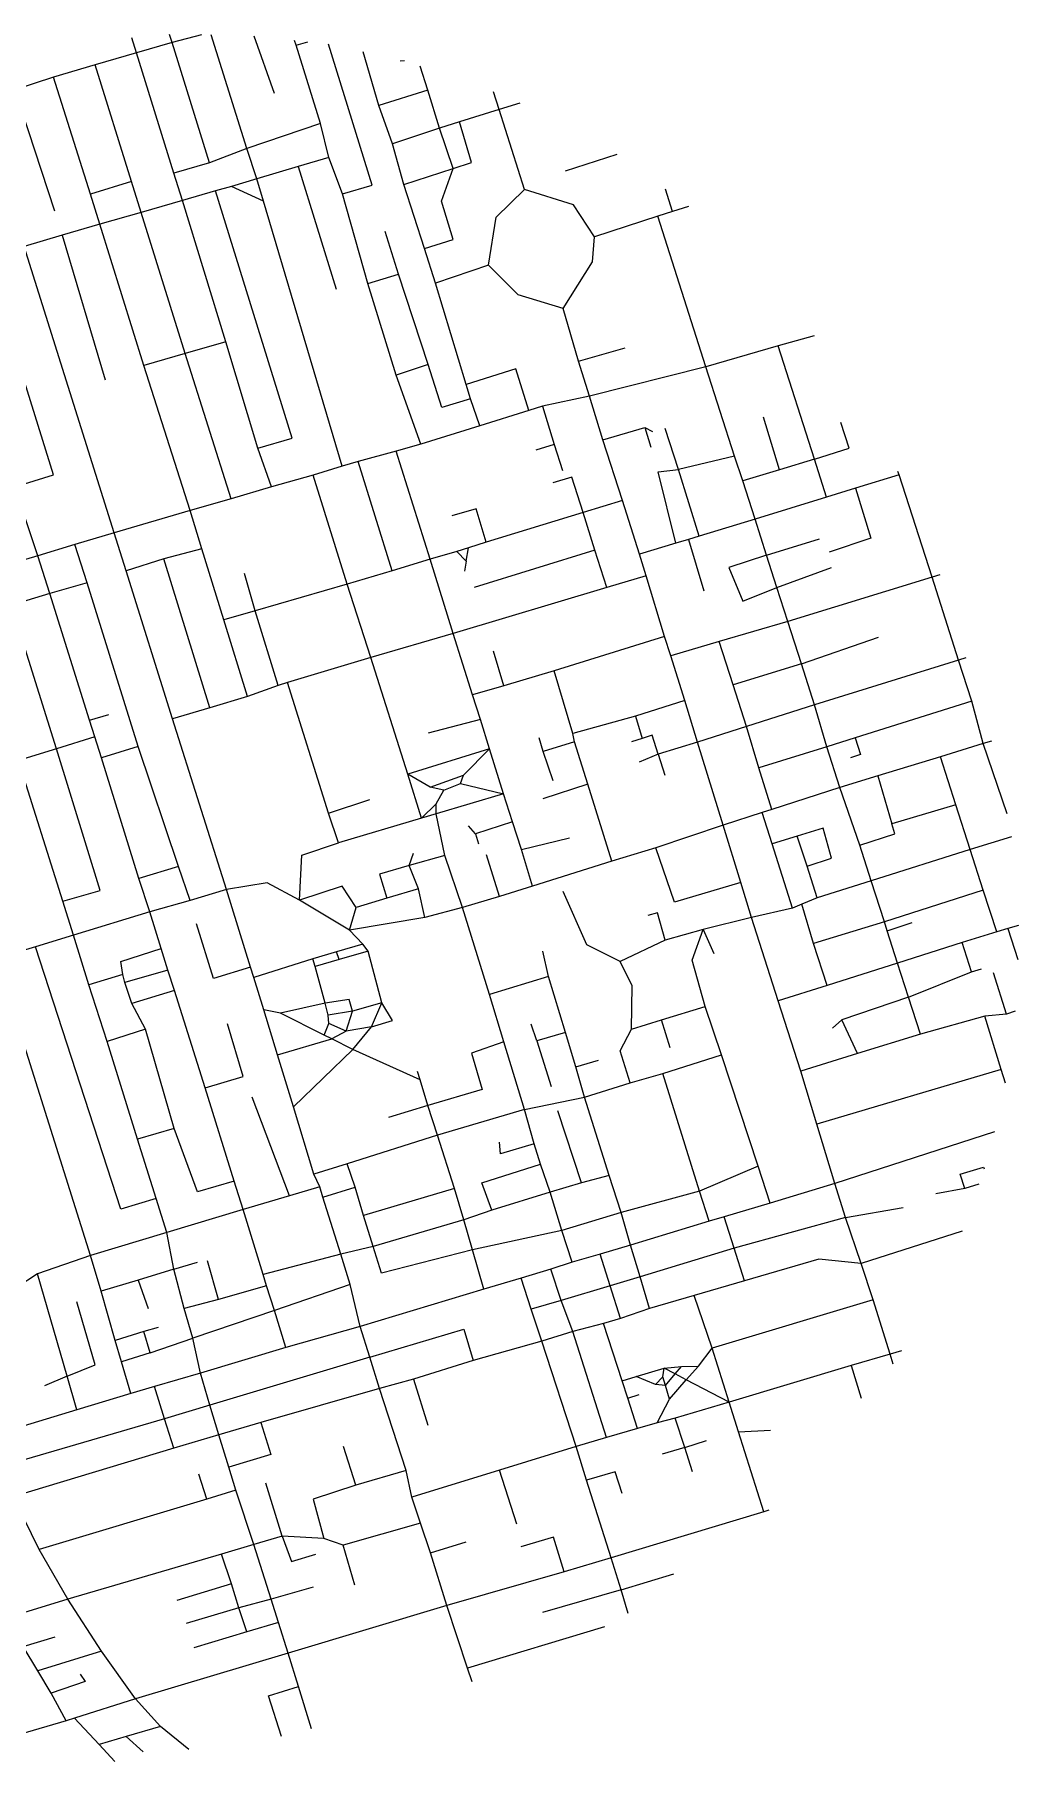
# Model space of a CAD drawing. Header units: metres. Extents: x 626887 to 629564, y 4833260 to 4835594.
# Drawn here: x 628293 to 629564, y 4833364 to 4835594 of the extents above; entities that cross this region are included whole.
import ezdxf

# ---------------------------------------------------------------- set-up
doc = ezdxf.new("R2010")
doc.units = ezdxf.units.M

msp = doc.modelspace()

# ---------------------------------------------------------------- linework, layer by layer
at = {"layer": 'ROADS'}
for points in [[(628425.1, 4835570.3), (628419.1, 4835589.5)], [(628470.9, 4835583.5), (628467.6, 4835593.9)], [(628509.1, 4835593.7), (628470.9, 4835583.5)], [(628567.7, 4835446.9), (628521.5, 4835593.5)], [(628576.6, 4835592.3), (628602.8, 4835518.4)], [(628631, 4835580.2), (628629.1, 4835586.4)], [(628631, 4835580.2), (628646.1, 4835584.4)], [(628425.1, 4835570.3), (628371.6, 4835554.8)], [(628470.9, 4835583.5), (628425.1, 4835570.3)], [(628473.4, 4835414.7), (628425.1, 4835570.3)], [(628519.5, 4835428.2), (628470.9, 4835583.5)], [(628662.5, 4835479.2), (628631, 4835580.2)], [(628690.9, 4835388), (628729.3, 4835399.2), (628672.8, 4835581.3)], [(628738, 4835502.4), (628717.5, 4835571.6)], [(628371.6, 4835554.8), (628318.1, 4835539)], [(628418.6, 4835404.2), (628371.6, 4835554.8)], [(628771, 4835559.8), (628765.6, 4835559.6)], [(628801, 4835521.9), (628791.4, 4835553.2)], [(628318.1, 4835539), (628267.9, 4835522.4)], [(628267.9, 4835522.4), (628319, 4835366.3)], [(628365.7, 4835387.9), (628318.1, 4835539)], [(628801, 4835521.9), (628738, 4835502.4)], [(628816.4, 4835473), (628801, 4835521.9)], [(628893.1, 4835497.1), (628886.1, 4835520.1)], [(628755.4, 4835452.7), (628738, 4835502.4)], [(628893.1, 4835497.1), (628841.9, 4835481)], [(628920, 4835505.1), (628893.1, 4835497.1)], [(628925.9, 4835393.9), (628893.1, 4835497.1)], [(628662.5, 4835479.2), (628567.7, 4835446.9)], [(628673.5, 4835435.3), (628662.5, 4835479.2)], [(628816.4, 4835473), (628755.4, 4835452.7)], [(628841.9, 4835481), (628816.4, 4835473)], [(628833.7, 4835420.8), (628816.4, 4835473)], [(628833.7, 4835420.8), (628857.6, 4835428.6), (628841.9, 4835481)], [(628770.4, 4835400.2), (628755.4, 4835452.7)], [(628519.5, 4835428.2), (628473.4, 4835414.7)], [(628567.7, 4835446.9), (628519.5, 4835428.2)], [(628580.2, 4835407.7), (628567.7, 4835446.9)], [(628673.5, 4835435.3), (628633.7, 4835423.6)], [(628690.9, 4835388), (628673.5, 4835435.3)], [(629045.2, 4835438.8), (628978.3, 4835417.6)], [(628484.6, 4835379.4), (628473.4, 4835414.7)], [(628580.2, 4835407.7), (628547.9, 4835397.8)], [(628633.7, 4835423.6), (628580.2, 4835407.7)], [(628589, 4835378.6), (628580.2, 4835407.7)], [(628633.7, 4835423.6), (628682.8, 4835265.1)], [(628770.4, 4835400.2), (628833.7, 4835420.8)], [(628796.8, 4835317.4), (628834, 4835329.3), (628818.9, 4835378.9), (628833.7, 4835420.8)], [(628418.6, 4835404.2), (628365.7, 4835387.9)], [(628377.6, 4835348.8), (628365.7, 4835387.9)], [(628431.2, 4835363.9), (628418.6, 4835404.2)], [(628527.1, 4835391.9), (628484.6, 4835379.4)], [(628547.9, 4835397.8), (628527.1, 4835391.9)], [(628581.5, 4835059.7), (628625.9, 4835072.8), (628527.1, 4835391.9)], [(628589, 4835378.6), (628547.9, 4835397.8)], [(628723.8, 4835272.4), (628690.9, 4835388)], [(628796.8, 4835317.4), (628770.4, 4835400.2)], [(628879.6, 4835296.2), (628889.5, 4835358.2), (628925.9, 4835393.9)], [(629016.5, 4835332.8), (628989.4, 4835373.9), (628925.9, 4835393.9)], [(629117.2, 4835365.3), (629107.9, 4835394.4)], [(628431.2, 4835363.9), (628377.6, 4835348.8)], [(628484.6, 4835379.4), (628431.2, 4835363.9)], [(628488, 4835182.2), (628431.2, 4835363.9)], [(628540.6, 4835197.1), (628484.6, 4835379.4)], [(628690.7, 4835036.6), (628589, 4835378.6)], [(629117.2, 4835365.3), (629098.3, 4835359.2)], [(629137.7, 4835371.8), (629117.2, 4835365.3)], [(628377.6, 4835348.8), (628328.9, 4835334.7)], [(628434.5, 4835166.3), (628377.6, 4835348.8)], [(628763.2, 4835284.5), (628746.1, 4835339.5)], [(629098.3, 4835359.2), (629016.5, 4835332.8)], [(629159.9, 4835164.8), (629098.3, 4835359.2)], [(628328.9, 4835334.7), (628280, 4835320)], [(628396.2, 4834950.2), (628280, 4835320)], [(628328.9, 4835334.7), (628384.8, 4835148.2)], [(628810.9, 4835273), (628796.8, 4835317.4)], [(628975.8, 4835240.1), (629013.9, 4835300.5), (629016.5, 4835332.8)], [(628267.9, 4835009.9), (628318, 4835025.5), (628230.7, 4835305)], [(628879.6, 4835296.2), (628810.9, 4835273)], [(628975.8, 4835240.1), (628917.8, 4835257.8), (628879.6, 4835296.2)], [(628723.8, 4835272.4), (628763.2, 4835284.5)], [(628760.5, 4835154.1), (628723.8, 4835272.4)], [(628801.5, 4835167.7), (628763.2, 4835284.5)], [(628850.5, 4835141.8), (628810.9, 4835273)], [(628995.6, 4835172.2), (628975.8, 4835240.1)], [(628540.6, 4835197.1), (628488, 4835182.2)], [(628581.5, 4835059.7), (628540.6, 4835197.1)], [(628995.6, 4835172.2), (629056.1, 4835189.1)], [(629253.4, 4835191.7), (629159.9, 4835164.8)], [(629299.8, 4835204.7), (629253.4, 4835191.7)], [(629300.3, 4835045.5), (629253.4, 4835191.7)], [(628488, 4835182.2), (628434.5, 4835166.3)], [(628494.3, 4834979.4), (628434.5, 4835166.3)], [(628547.1, 4834994.5), (628488, 4835182.2)], [(628801.5, 4835167.7), (628760.5, 4835154.1)], [(628856.1, 4835123.3), (628819.4, 4835112.1), (628801.5, 4835167.7)], [(628931.6, 4835108.4), (628914.6, 4835162), (628850.5, 4835141.8)], [(629010.1, 4835126.8), (628995.6, 4835172.2)], [(629159.9, 4835164.8), (629010.1, 4835126.8)], [(629197.3, 4835049.2), (629159.9, 4835164.8)], [(628792.1, 4835064.9), (628760.5, 4835154.1)], [(628856.1, 4835123.3), (628850.5, 4835141.8)], [(628868.2, 4835088.7), (628856.1, 4835123.3)], [(629010.1, 4835126.8), (628949.4, 4835114)], [(629026.9, 4835070.3), (629010.1, 4835126.8)], [(628931.6, 4835108.4), (628868.2, 4835088.7)], [(628949.4, 4835114), (628931.6, 4835108.4)], [(628949.4, 4835114), (628964.4, 4835064.3)], [(629255.2, 4835031.7), (629234.4, 4835099.7)], [(628868.2, 4835088.7), (628792.1, 4835064.9)], [(629026.9, 4835070.3), (629081.3, 4835086.4)], [(629081.3, 4835086.4), (629088.9, 4835061.1)], [(629081.3, 4835086.4), (629091.1, 4835081.3)], [(629124.9, 4835032.1), (629107.5, 4835085.1)], [(629300.3, 4835045.5), (629345.3, 4835059.6), (629334.5, 4835093)], [(628599.5, 4835010), (628581.5, 4835059.7)], [(628760.2, 4835055.8), (628711.4, 4835042.5)], [(628792.1, 4835064.9), (628760.2, 4835055.8)], [(628804.2, 4834916.2), (628760.2, 4835055.8)], [(628964.4, 4835064.3), (628940.6, 4835057.1)], [(628964.4, 4835064.3), (628975.1, 4835030.8)], [(629052.6, 4834992.2), (629026.9, 4835070.3)], [(629197.3, 4835049.2), (629124.9, 4835032.1)], [(629208, 4835017.7), (629197.3, 4835049.2)], [(628690.7, 4835036.6), (628653.3, 4835025)], [(628711.4, 4835042.5), (628690.7, 4835036.6)], [(628755.3, 4834901.4), (628711.4, 4835042.5)], [(629121.4, 4834937), (629098.5, 4835029.3), (629124.9, 4835032.1)], [(629151.6, 4834946.2), (629124.9, 4835032.1)], [(629255.2, 4835031.7), (629208, 4835017.7)], [(629300.3, 4835045.5), (629255.2, 4835031.7)], [(629316, 4834996.6), (629300.3, 4835045.5)], [(629409.6, 4835025.1), (629408.1, 4835029.5)], [(628297.7, 4834920.7), (628267.9, 4835009.9)], [(628599.5, 4835010), (628547.1, 4834994.5)], [(628653.3, 4835025), (628599.5, 4835010)], [(628696.9, 4834884.3), (628653.3, 4835025)], [(629001.7, 4834976.7), (628987, 4835022.5), (628962.4, 4835015.1)], [(629223.6, 4834968.1), (629208, 4835017.7)], [(629353.1, 4835008.2), (629316, 4834996.6)], [(629353.1, 4835008.2), (629372.9, 4834943.7), (629319.3, 4834925.4)], [(629409.6, 4835025.1), (629353.1, 4835008.2)], [(629410.1, 4835025.2), (629409.6, 4835025.1)], [(629452.1, 4834893), (629409.6, 4835025.1)], [(628547.1, 4834994.5), (628494.3, 4834979.4)], [(629052.6, 4834992.2), (629001.7, 4834976.7)], [(629074.3, 4834922.9), (629052.6, 4834992.2)], [(629316, 4834996.6), (629223.6, 4834968.1)], [(628494.3, 4834979.4), (628396.2, 4834950.2)], [(628509.6, 4834929.9), (628494.3, 4834979.4)], [(628876.3, 4834938.2), (628863.5, 4834981.6), (628832.3, 4834972.2)], [(629001.7, 4834976.7), (628876.3, 4834938.2)], [(629016.6, 4834928.1), (629001.7, 4834976.7)], [(629223.6, 4834968.1), (629151.6, 4834946.2)], [(629238.5, 4834921.4), (629223.6, 4834968.1)], [(628396.2, 4834950.2), (628345.6, 4834935.2)], [(628411.5, 4834901.3), (628396.2, 4834950.2)], [(628876.3, 4834938.2), (628853.7, 4834931.1)], [(629137.7, 4834941.9), (629121.4, 4834937)], [(629151.6, 4834946.2), (629137.7, 4834941.9)], [(629137.7, 4834941.9), (629157.6, 4834875.7)], [(629238.5, 4834921.4), (629306.9, 4834942.8)], [(628297.7, 4834920.7), (628198.8, 4834891.5)], [(628345.6, 4834935.2), (628297.7, 4834920.7)], [(628313, 4834871.9), (628297.7, 4834920.7)], [(628361.2, 4834885.9), (628345.6, 4834935.2)], [(628460.5, 4834916.7), (628411.5, 4834901.3)], [(628509.6, 4834929.9), (628460.5, 4834916.7)], [(628519.9, 4834724.3), (628460.5, 4834916.7)], [(628537.9, 4834838.1), (628509.6, 4834929.9)], [(628804.2, 4834916.2), (628755.3, 4834901.4)], [(628838.7, 4834926.4), (628804.2, 4834916.2)], [(628834, 4834820.4), (628804.2, 4834916.2)], [(628853.7, 4834931.1), (628838.7, 4834926.4)], [(628838.7, 4834926.4), (628850.5, 4834913.6)], [(628850.5, 4834913.6), (628853.7, 4834931.1)], [(629016.6, 4834928.1), (628861.2, 4834880)], [(629032.2, 4834880), (629016.6, 4834928.1)], [(629121.4, 4834937), (629074.3, 4834922.9)], [(629082.9, 4834895), (629074.3, 4834922.9)], [(629238.5, 4834921.4), (629189.7, 4834905.7), (629207.7, 4834862), (629251.9, 4834879.6)], [(629251.9, 4834879.6), (629238.5, 4834921.4)], [(628471.7, 4834710), (628411.5, 4834901.3)], [(628578.1, 4834849.8), (628564.6, 4834897.9)], [(628755.3, 4834901.4), (628696.9, 4834884.3)], [(628850.5, 4834913.6), (628848.4, 4834901.1)], [(629082.9, 4834895), (629032.2, 4834880)], [(629106.7, 4834816.4), (629082.9, 4834895)], [(629251.9, 4834879.6), (629322.3, 4834905.8)], [(629452.1, 4834893), (629266, 4834835.7)], [(629462, 4834896.1), (629452.1, 4834893)], [(629486.3, 4834786.1), (629452.1, 4834893)], [(628313, 4834871.9), (628263.8, 4834856.9)], [(628361.2, 4834885.9), (628313, 4834871.9)], [(628364.5, 4834708.6), (628313, 4834871.9)], [(628427.2, 4834674.3), (628361.2, 4834885.9)], [(628696.9, 4834884.3), (628578.1, 4834849.8)], [(628727.5, 4834789.3), (628696.9, 4834884.3)], [(629032.2, 4834880), (628834, 4834820.4)], [(629266, 4834835.7), (629251.9, 4834879.6)], [(628321.8, 4834671.6), (628263.8, 4834856.9)], [(628578.1, 4834849.8), (628537.9, 4834838.1)], [(628607.9, 4834753.1), (628578.1, 4834849.8)], [(628568.4, 4834739), (628537.9, 4834838.1)], [(629266, 4834835.7), (629177.5, 4834810.2)], [(629283.4, 4834781.2), (629266, 4834835.7)], [(628834, 4834820.4), (628727.5, 4834789.3)], [(628858.9, 4834741.1), (628834, 4834820.4)], [(629106.7, 4834816.4), (628964.1, 4834772.2)], [(629114.9, 4834791.6), (629106.7, 4834816.4)], [(629177.5, 4834810.2), (629114.9, 4834791.6)], [(629195.3, 4834754.2), (629177.5, 4834810.2)], [(629283.4, 4834781.2), (629382.9, 4834815.5)], [(628727.5, 4834789.3), (628620.2, 4834757)], [(628775.2, 4834638.8), (628727.5, 4834789.3)], [(628899.5, 4834752.8), (628885.8, 4834797.4)], [(629133, 4834733.7), (629114.9, 4834791.6)], [(629486.3, 4834786.1), (629300.3, 4834728.2)], [(629495.8, 4834788.9), (629486.3, 4834786.1)], [(629503.5, 4834733.1), (629486.3, 4834786.1)], [(628964.1, 4834772.2), (628899.5, 4834752.8)], [(628988.3, 4834691.2), (628964.1, 4834772.2)], [(629283.4, 4834781.2), (629195.3, 4834754.2)], [(629300.3, 4834728.2), (629283.4, 4834781.2)], [(628568.4, 4834739), (628519.9, 4834724.3)], [(628607.9, 4834753.1), (628568.4, 4834739)], [(628620.2, 4834757), (628607.9, 4834753.1)], [(628673.1, 4834588.5), (628620.2, 4834757)], [(628899.5, 4834752.8), (628858.9, 4834741.1)], [(628869.2, 4834709.5), (628858.9, 4834741.1)], [(629212.4, 4834700.3), (629195.3, 4834754.2)], [(628364.5, 4834708.6), (628389.2, 4834715.6)], [(628519.9, 4834724.3), (628471.7, 4834710)], [(629133, 4834733.7), (629069.2, 4834713.8)], [(629149.5, 4834679.9), (629133, 4834733.7)], [(629300.3, 4834728.2), (629212.4, 4834700.3)], [(629316.4, 4834674), (629300.3, 4834728.2)], [(629503.5, 4834733.1), (629352.8, 4834685.8)], [(629518, 4834678.2), (629503.5, 4834733.1)], [(628371.1, 4834687.1), (628364.5, 4834708.6)], [(628541.3, 4834489.6), (628471.7, 4834710)], [(628869.2, 4834709.5), (628801.8, 4834691.6)], [(628881, 4834671.3), (628869.2, 4834709.5)], [(629069.2, 4834713.8), (628988.3, 4834691.2)], [(629069.2, 4834713.8), (629078, 4834685)], [(629212.4, 4834700.3), (629149.5, 4834679.9)], [(629228.6, 4834646.8), (629212.4, 4834700.3)], [(628321.8, 4834671.6), (628272.5, 4834656.3)], [(628371.1, 4834687.1), (628321.8, 4834671.6)], [(628329.8, 4834474.9), (628378, 4834488.7), (628321.8, 4834671.6)], [(628379.8, 4834659.9), (628371.1, 4834687.1)], [(628427.2, 4834674.3), (628379.8, 4834659.9)], [(628479.3, 4834519.6), (628427.2, 4834674.3)], [(628881, 4834671.3), (628775.2, 4834638.8)], [(628847.1, 4834637.3), (628881, 4834671.3)], [(628898.7, 4834613.5), (628881, 4834671.3)], [(628949.9, 4834668.2), (628944.8, 4834685.6)], [(628990.4, 4834680.5), (628949.9, 4834668.2)], [(628990.4, 4834680.5), (628988.3, 4834691.2)], [(629007.6, 4834625.7), (628990.4, 4834680.5)], [(629078, 4834685), (629063.9, 4834680.7)], [(629098.4, 4834664.5), (629090.7, 4834688.9), (629078, 4834685)], [(629149.5, 4834679.9), (629098.4, 4834664.5)], [(629182.5, 4834572.7), (629149.5, 4834679.9)], [(629316.4, 4834674), (629228.6, 4834646.8)], [(629352.8, 4834685.8), (629316.4, 4834674)], [(629333.2, 4834621.7), (629316.4, 4834674)], [(629352.8, 4834685.8), (629359.8, 4834664), (629347, 4834659.9)], [(629518, 4834678.2), (629463.2, 4834661.3)], [(629528.9, 4834681.5), (629518, 4834678.2)], [(629549.3, 4834587.4), (629518, 4834678.2)], [(628329.8, 4834474.9), (628272.5, 4834656.3)], [(628428.1, 4834504.2), (628379.8, 4834659.9)], [(628963.1, 4834630.3), (628949.9, 4834668.2)], [(629098.4, 4834664.5), (629074, 4834654.3)], [(629098.4, 4834664.5), (629107.1, 4834637.4)], [(629463.2, 4834661.3), (629382, 4834636.6)], [(629483, 4834599), (629463.2, 4834661.3)], [(628793.2, 4834582.1), (628775.2, 4834638.8)], [(628804.2, 4834621.8), (628775.2, 4834638.8)], [(628804.2, 4834621.8), (628847.1, 4834637.3)], [(628822, 4834617.9), (628843.3, 4834626.9)], [(628843.3, 4834626.9), (628847.1, 4834637.3)], [(628843.3, 4834626.9), (628898.7, 4834613.5)], [(629007.6, 4834625.7), (628949.6, 4834607)], [(629038.9, 4834526.3), (629007.6, 4834625.7)], [(629245.2, 4834593.2), (629228.6, 4834646.8)], [(629382, 4834636.6), (629333.2, 4834621.7)], [(629382, 4834636.6), (629400.1, 4834574.8)], [(628673.1, 4834588.5), (628726.1, 4834606.1)], [(628822, 4834617.9), (628804.2, 4834621.8)], [(628811.8, 4834600.6), (628822, 4834617.9)], [(628898.7, 4834613.5), (628812, 4834587.4)], [(628910.3, 4834577.4), (628898.7, 4834613.5)], [(629333.2, 4834621.7), (629245.2, 4834593.2)], [(629358.7, 4834547), (629333.2, 4834621.7)], [(628685.7, 4834550.1), (628673.1, 4834588.5)], [(628793.2, 4834582.1), (628685.7, 4834550.1)], [(628793.2, 4834582.1), (628811.8, 4834600.6)], [(628812, 4834587.4), (628793.2, 4834582.1)], [(628812, 4834587.4), (628811.8, 4834600.6)], [(628823.3, 4834533.9), (628812, 4834587.4)], [(629232.7, 4834589.4), (629182.5, 4834572.7)], [(629245.2, 4834593.2), (629232.7, 4834589.4)], [(629245.6, 4834548.8), (629232.7, 4834589.4)], [(629483, 4834599), (629400.1, 4834574.8)], [(629501.3, 4834541.4), (629483, 4834599)], [(628862.8, 4834561.7), (628853.8, 4834572)], [(628910.3, 4834577.4), (628862.8, 4834561.7)], [(628862.8, 4834561.7), (628866.4, 4834548.8)], [(628922.2, 4834541.3), (628910.3, 4834577.4)], [(629182.5, 4834572.7), (629095.7, 4834543.7)], [(629205.1, 4834498.9), (629182.5, 4834572.7)], [(629277.8, 4834558.5), (629245.6, 4834548.8)], [(629290.7, 4834519.9), (629322.5, 4834530.3), (629311.5, 4834568.8), (629277.8, 4834558.5)], [(629290.7, 4834519.9), (629277.8, 4834558.5)], [(629358.7, 4834547), (629403.9, 4834561.8), (629400.1, 4834574.8)], [(628635.6, 4834476.2), (628638.3, 4834534.1), (628685.7, 4834550.1)], [(628777.2, 4834520.6), (628782.8, 4834536.8)], [(628922.2, 4834541.3), (628984, 4834556.4)], [(628936.5, 4834494), (628922.2, 4834541.3)], [(629095.7, 4834543.7), (629038.9, 4834526.3)], [(629205.1, 4834498.9), (629119.7, 4834473.4), (629095.7, 4834543.7)], [(629272.1, 4834465.8), (629245.6, 4834548.8)], [(629373.4, 4834500.8), (629358.7, 4834547)], [(629501.3, 4834541.4), (629373.4, 4834500.8)], [(629554.6, 4834557.8), (629501.3, 4834541.4)], [(629518.3, 4834489.1), (629501.3, 4834541.4)], [(628479.3, 4834519.6), (628428.1, 4834504.2)], [(628494.2, 4834475.6), (628479.3, 4834519.6)], [(628777.2, 4834520.6), (628738.6, 4834509.6), (628748.4, 4834478.4)], [(628823.3, 4834533.9), (628777.2, 4834520.6)], [(628789, 4834490.5), (628777.2, 4834520.6)], [(628846.1, 4834466.7), (628823.3, 4834533.9)], [(628893.5, 4834480.9), (628877.1, 4834534.5)], [(629038.9, 4834526.3), (628936.5, 4834494)], [(629303.8, 4834479.1), (629290.7, 4834519.9)], [(628442.4, 4834460.8), (628428.1, 4834504.2)], [(628635.6, 4834476.2), (628593.6, 4834498.4), (628541.3, 4834489.6)], [(628708.6, 4834466.4), (628690.4, 4834494.1), (628635.6, 4834476.2)], [(628936.5, 4834494), (628893.5, 4834480.9)], [(629219, 4834453.8), (629205.1, 4834498.9)], [(629373.4, 4834500.8), (629303.8, 4834479.1)], [(629390.6, 4834448.2), (629373.4, 4834500.8)], [(628343.8, 4834430.8), (628329.8, 4834474.9)], [(628494.2, 4834475.6), (628442.4, 4834460.8)], [(628541.3, 4834489.6), (628494.2, 4834475.6)], [(628572.2, 4834389.4), (628541.3, 4834489.6)], [(628699.9, 4834437.2), (628635.6, 4834476.2)], [(628748.4, 4834478.4), (628708.6, 4834466.4)], [(628789, 4834490.5), (628748.4, 4834478.4)], [(628797.5, 4834453.7), (628789, 4834490.5)], [(628893.5, 4834480.9), (628846.1, 4834466.7)], [(629049.6, 4834396.9), (629006.4, 4834418.3), (628975.7, 4834487.3)], [(629284.2, 4834471), (629272.1, 4834465.8)], [(629303.8, 4834479.1), (629284.2, 4834471)], [(629299.1, 4834420.2), (629284.2, 4834471)], [(629518.3, 4834489.1), (629390.6, 4834448.2)], [(629535.9, 4834435.1), (629518.3, 4834489.1)], [(628442.4, 4834460.8), (628343.8, 4834430.8)], [(628456.8, 4834413.5), (628442.4, 4834460.8)], [(628699.9, 4834437.2), (628708.6, 4834466.4)], [(628797.5, 4834453.7), (628699.9, 4834437.2)], [(628846.1, 4834466.7), (628797.5, 4834453.7)], [(628880.7, 4834354.2), (628846.1, 4834466.7)], [(629107.4, 4834424.2), (629097.5, 4834459.5), (629085.4, 4834456.3)], [(629219, 4834453.8), (629156.8, 4834438.3)], [(629272.1, 4834465.8), (629219, 4834453.8)], [(629253.4, 4834346), (629219, 4834453.8)], [(629390.6, 4834448.2), (629299.1, 4834420.2)], [(629394.3, 4834436.4), (629390.6, 4834448.2)], [(629394.3, 4834436.4), (629426.6, 4834447)], [(628343.8, 4834430.8), (628294.5, 4834415.9)], [(628363.7, 4834366.8), (628343.8, 4834430.8)], [(628572.2, 4834389.4), (628524.3, 4834374.7), (628502.4, 4834445.6)], [(628717.2, 4834419.2), (628699.9, 4834437.2)], [(629156.8, 4834438.3), (629107.4, 4834424.2)], [(629159.2, 4834338.6), (629142.6, 4834398.7), (629156.8, 4834438.3)], [(629156.8, 4834438.3), (629170.4, 4834407.1)], [(629407.5, 4834394.5), (629394.3, 4834436.4)], [(629535.9, 4834435.1), (629491.1, 4834421.2)], [(629549.8, 4834439.3), (629535.9, 4834435.1)], [(629563.7, 4834443.5), (629549.8, 4834439.3)], [(629549.8, 4834439.3), (629562.7, 4834399.4)], [(628294.5, 4834415.9), (628245, 4834401)], [(628450.4, 4834090.6), (628404.7, 4834077.2), (628294.5, 4834415.9)], [(628407.2, 4834380), (628404.9, 4834396.9), (628456.8, 4834413.5)], [(628465.6, 4834385.5), (628456.8, 4834413.5)], [(628683.4, 4834409.4), (628652.8, 4834400.2)], [(628717.2, 4834419.2), (628683.4, 4834409.4)], [(628686.5, 4834399.3), (628683.4, 4834409.4)], [(628724.3, 4834410.1), (628686.5, 4834399.3)], [(628724.3, 4834410.1), (628717.2, 4834419.2)], [(628742, 4834343.3), (628724.3, 4834410.1)], [(628956.8, 4834377.4), (628949.6, 4834410.3)], [(629107.4, 4834424.2), (629049.6, 4834396.9)], [(629316.9, 4834365.9), (629299.1, 4834420.2)], [(629491.1, 4834421.2), (629407.5, 4834394.5)], [(629503, 4834383.4), (629491.1, 4834421.2)], [(628407.2, 4834380), (628363.7, 4834366.8)], [(628410.1, 4834369.8), (628407.2, 4834380)], [(628465.6, 4834385.5), (628410.1, 4834369.8)], [(628474, 4834359.2), (628465.6, 4834385.5)], [(628576.4, 4834376.1), (628572.2, 4834389.4)], [(628652.8, 4834400.2), (628576.4, 4834376.1)], [(628655.7, 4834390.4), (628652.8, 4834400.2)], [(628686.5, 4834399.3), (628655.7, 4834390.4)], [(628668.8, 4834343), (628655.7, 4834390.4)], [(629064.1, 4834309.6), (629065, 4834365.4), (629049.6, 4834396.9)], [(629407.5, 4834394.5), (629316.9, 4834365.9)], [(629421.6, 4834350.7), (629407.5, 4834394.5)], [(629421.6, 4834350.7), (629503, 4834383.4)], [(629503, 4834383.4), (629516, 4834387.2)], [(629548.3, 4834329), (629531.5, 4834382.3)], [(628387.2, 4834293.7), (628363.7, 4834366.8)], [(628419.1, 4834342.8), (628410.1, 4834369.8)], [(628474, 4834359.2), (628419.1, 4834342.8)], [(628513.5, 4834233.6), (628474, 4834359.2)], [(628589.3, 4834334.3), (628576.4, 4834376.1)], [(628956.8, 4834377.4), (628880.7, 4834354.2)], [(628978.8, 4834305.1), (628956.8, 4834377.4)], [(629316.9, 4834365.9), (629253.4, 4834346)], [(628436.8, 4834309.3), (628419.1, 4834342.8)], [(628668.8, 4834343), (628610.9, 4834329.9)], [(628703.9, 4834332.6), (628699.6, 4834347.7), (628668.8, 4834343)], [(628672.3, 4834327.6), (628668.8, 4834343)], [(628742, 4834343.3), (628703.9, 4834332.6)], [(628728.5, 4834312.5), (628742, 4834343.3)], [(628728.5, 4834312.5), (628755.4, 4834320.8), (628742, 4834343.3)], [(628899.2, 4834293.2), (628880.7, 4834354.2)], [(629102.9, 4834321.3), (629159.2, 4834338.6)], [(629180.2, 4834276.4), (629159.2, 4834338.6)], [(629282.7, 4834255.1), (629253.4, 4834346)], [(629421.6, 4834350.7), (629335.7, 4834321.6)], [(629437.2, 4834303.2), (629421.6, 4834350.7)], [(628513.5, 4834233.6), (628562.6, 4834248.3), (628542.5, 4834316.3)], [(628607.1, 4834276.1), (628589.3, 4834334.3)], [(628610.9, 4834329.9), (628589.3, 4834334.3)], [(628667.5, 4834301.6), (628610.9, 4834329.9)], [(628667.5, 4834301.6), (628673.3, 4834316.9)], [(628703.9, 4834332.6), (628672.3, 4834327.6)], [(628673.3, 4834316.9), (628672.3, 4834327.6)], [(628695.7, 4834306.7), (628673.3, 4834316.9)], [(628695.7, 4834306.7), (628703.9, 4834332.6)], [(628941.8, 4834294.3), (628934.7, 4834316.1)], [(629064.1, 4834309.6), (629102.9, 4834321.3)], [(629114.1, 4834285.3), (629102.9, 4834321.3)], [(629335.7, 4834321.6), (629323.8, 4834310.8)], [(629355.8, 4834277.9), (629335.7, 4834321.6)], [(629520.4, 4834326.2), (629437.2, 4834303.2)], [(629548.3, 4834329), (629520.4, 4834326.2)], [(629541.4, 4834257.2), (629520.4, 4834326.2)], [(629559.4, 4834332.5), (629548.3, 4834329)], [(628365.7, 4834017.3), (628278.4, 4834294.7)], [(628436.8, 4834309.3), (628387.2, 4834293.7)], [(628426.4, 4834167.2), (628387.2, 4834293.7)], [(628473.5, 4834181.1), (628436.8, 4834309.3)], [(628607.1, 4834276.1), (628677.1, 4834297)], [(628677.1, 4834297), (628667.5, 4834301.6)], [(628695.7, 4834306.7), (628677.1, 4834297)], [(628704.2, 4834283.2), (628677.1, 4834297)], [(628728.5, 4834312.5), (628695.7, 4834306.7)], [(628704.2, 4834283.2), (628728.5, 4834312.5)], [(628899.2, 4834293.2), (628857.7, 4834278.6), (628871.5, 4834231.5), (628801.3, 4834211)], [(628926, 4834205.7), (628899.2, 4834293.2)], [(628978.8, 4834305.1), (628941.8, 4834294.3)], [(628941.8, 4834294.3), (628960.4, 4834235.4)], [(628992.3, 4834260.6), (628978.8, 4834305.1)], [(629062.2, 4834240), (629049.3, 4834281.3), (629064.1, 4834309.6)], [(629437.2, 4834303.2), (629355.8, 4834277.9)], [(628627.6, 4834209), (628607.1, 4834276.1)], [(628627.6, 4834209), (628704.2, 4834283.2)], [(628791.1, 4834243.9), (628704.2, 4834283.2)], [(628992.3, 4834260.6), (629021.3, 4834269.3)], [(629104.7, 4834252.4), (629180.2, 4834276.4)], [(629227.8, 4834132.4), (629180.2, 4834276.4)], [(629355.8, 4834277.9), (629282.7, 4834255.1)], [(628791.1, 4834243.9), (628787.8, 4834254.8)], [(629003.3, 4834221.7), (628992.3, 4834260.6)], [(629062.2, 4834240), (629104.7, 4834252.4)], [(629152.1, 4834100.4), (629104.7, 4834252.4)], [(629303.4, 4834186.8), (629282.7, 4834255.1)], [(629541.4, 4834257.2), (629303.4, 4834186.8)], [(629546.9, 4834239.9), (629541.4, 4834257.2)], [(628551.1, 4834113.3), (628513.5, 4834233.6)], [(628801.3, 4834211), (628791.1, 4834243.9)], [(629003.3, 4834221.7), (629062.2, 4834240)], [(628622.7, 4834094.4), (628574.3, 4834221.6)], [(628654, 4834122.2), (628627.6, 4834209)], [(628801.3, 4834211), (628750.4, 4834195.3)], [(628813.5, 4834172.6), (628801.3, 4834211)], [(628926, 4834205.7), (628813.5, 4834172.6)], [(628926, 4834205.7), (629003.3, 4834221.7)], [(628938.5, 4834161.4), (628926, 4834205.7)], [(628999.5, 4834110.8), (628969.2, 4834204.1)], [(629035.3, 4834120.4), (629003.3, 4834221.7)], [(628473.5, 4834181.1), (628426.4, 4834167.2)], [(628551.1, 4834113.3), (628504, 4834099.5), (628473.5, 4834181.1)], [(629326.5, 4834110), (629303.4, 4834186.8)], [(628450.4, 4834090.6), (628426.4, 4834167.2)], [(628813.5, 4834172.6), (628697, 4834135.7)], [(628835.8, 4834103.8), (628813.5, 4834172.6)], [(628938.5, 4834161.4), (628895.1, 4834148.3), (628893.5, 4834163.3)], [(628946.7, 4834135.1), (628938.5, 4834161.4)], [(629532.7, 4834177), (629326.5, 4834110)], [(628697, 4834135.7), (628654, 4834122.2)], [(628707.2, 4834105.5), (628697, 4834135.7)], [(628883.6, 4834075.8), (628871.1, 4834111.2), (628946.7, 4834135.1)], [(628959.3, 4834098.9), (628946.7, 4834135.1)], [(628562.9, 4834076.6), (628551.1, 4834113.3)], [(628661.7, 4834105.7), (628654, 4834122.2)], [(629035.3, 4834120.4), (628999.5, 4834110.8)], [(629050.6, 4834072.8), (629035.3, 4834120.4)], [(629227.8, 4834132.4), (629152.1, 4834100.4)], [(629243.1, 4834084.7), (629227.8, 4834132.4)], [(629494.5, 4834103.6), (629488.6, 4834122.2), (629518.6, 4834131.2), (629519.2, 4834129.1)], [(628464.1, 4834046.7), (628450.4, 4834090.6)], [(628622.7, 4834094.4), (628562.9, 4834076.6)], [(628661.7, 4834105.7), (628622.7, 4834094.4)], [(628665.8, 4834092.6), (628661.7, 4834105.7)], [(628665.8, 4834092.6), (628707.2, 4834105.5)], [(628688.8, 4834018.7), (628665.8, 4834092.6)], [(628718.1, 4834068.6), (628707.2, 4834105.5)], [(628835.8, 4834103.8), (628718.1, 4834068.6)], [(628847.5, 4834063.4), (628835.8, 4834103.8)], [(628959.3, 4834098.9), (628883.6, 4834075.8)], [(628999.5, 4834110.8), (628959.3, 4834098.9)], [(628974, 4834049.6), (628959.3, 4834098.9)], [(629152.1, 4834100.4), (629050.6, 4834072.8)], [(629164.5, 4834061.5), (629152.1, 4834100.4)], [(629326.5, 4834110), (629243.1, 4834084.7)], [(629340.6, 4834066.3), (629326.5, 4834110)], [(629494.5, 4834103.6), (629456.9, 4834097)], [(629512.6, 4834109.3), (629494.5, 4834103.6)], [(628562.9, 4834076.6), (628464.1, 4834046.7)], [(628588.6, 4833992.6), (628562.9, 4834076.6)], [(628730.5, 4834028.7), (628718.1, 4834068.6)], [(628883.6, 4834075.8), (628847.5, 4834063.4)], [(629050.6, 4834072.8), (628974, 4834049.6)], [(629062.8, 4834030.5), (629050.6, 4834072.8)], [(629243.1, 4834084.7), (629183.7, 4834067)], [(629340.6, 4834066.3), (629414.9, 4834079.1)], [(628464.1, 4834046.7), (628365.7, 4834017.3)], [(628473.1, 4833999.4), (628464.1, 4834046.7)], [(628847.5, 4834063.4), (628730.5, 4834028.7)], [(628859, 4834024.5), (628847.5, 4834063.4)], [(628974, 4834049.6), (628859, 4834024.5)], [(628987.4, 4834008.5), (628974, 4834049.6)], [(629164.5, 4834061.5), (629062.8, 4834030.5)], [(629183.7, 4834067), (629164.5, 4834061.5)], [(629196.5, 4834026.5), (629183.7, 4834067)], [(629340.6, 4834066.3), (629196.5, 4834026.5)], [(629360.8, 4834006.8), (629340.6, 4834066.3)], [(629491.2, 4834048.7), (629360.8, 4834006.8)], [(628730.5, 4834028.7), (628688.8, 4834018.7)], [(628859, 4834024.5), (628741.3, 4833994.2), (628730.5, 4834028.7)], [(628873.5, 4833973.8), (628859, 4834024.5)], [(629062.8, 4834030.5), (629023.6, 4834019)], [(629075.1, 4833989.8), (629062.8, 4834030.5)], [(629196.5, 4834026.5), (629075.1, 4833989.8)], [(629209.9, 4833984.6), (629196.5, 4834026.5)], [(628365.7, 4834017.3), (628297.3, 4833993.4)], [(628379.4, 4833971.2), (628365.7, 4834017.3)], [(628473.1, 4833999.4), (628503.6, 4834008.5)], [(628531.1, 4833960.2), (628516.6, 4834010.2)], [(628688.8, 4834018.7), (628588.6, 4833992.6)], [(628701.1, 4833979.5), (628688.8, 4834018.7)], [(628987.4, 4834008.5), (628960.1, 4833999.7)], [(629023.6, 4834019), (628987.4, 4834008.5)], [(629036.6, 4833978), (629023.6, 4834019)], [(629360.8, 4834006.8), (629306.1, 4834012.5), (629209.9, 4833984.6)], [(629376.1, 4833960.1), (629360.8, 4834006.8)], [(628297.3, 4833993.4), (628271.2, 4833976.3)], [(628335.4, 4833861.2), (628297.3, 4833993.4)], [(628427.4, 4833985.3), (628379.4, 4833971.2)], [(628473.1, 4833999.4), (628427.4, 4833985.3)], [(628427.4, 4833985.3), (628440.2, 4833948.5)], [(628486.5, 4833948.6), (628473.1, 4833999.4)], [(628592.8, 4833978.1), (628588.6, 4833992.6)], [(628701.1, 4833979.5), (628603.4, 4833946.1)], [(628713.7, 4833925.5), (628701.1, 4833979.5)], [(628921.7, 4833987.8), (628873.5, 4833973.8)], [(628960.1, 4833999.7), (628921.7, 4833987.8)], [(628934.6, 4833947.7), (628921.7, 4833987.8)], [(628973.2, 4833959), (628960.1, 4833999.7)], [(629075.1, 4833989.8), (629036.6, 4833978)], [(629087.5, 4833948.9), (629075.1, 4833989.8)], [(629209.9, 4833984.6), (629144.8, 4833965.6)], [(628335.4, 4833861.2), (628371.6, 4833876.1), (628348.2, 4833957.5)], [(628397.7, 4833907.4), (628379.4, 4833971.2)], [(628531.1, 4833960.2), (628486.5, 4833948.6)], [(628592.8, 4833978.1), (628531.1, 4833960.2)], [(628603.4, 4833946.1), (628592.8, 4833978.1)], [(628873.5, 4833973.8), (628713.7, 4833925.5)], [(628973.2, 4833959), (628934.6, 4833947.7)], [(629036.6, 4833978), (628973.2, 4833959)], [(628988.2, 4833919.2), (628973.2, 4833959)], [(629049.9, 4833936), (629036.6, 4833978)], [(629144.8, 4833965.6), (629087.5, 4833948.9)], [(629168.2, 4833897.7), (629144.8, 4833965.6)], [(629376.1, 4833960.1), (629168.2, 4833897.7)], [(629398.2, 4833889.6), (629376.1, 4833960.1)], [(628497.8, 4833910.6), (628486.5, 4833948.6)], [(628603.4, 4833946.1), (628497.8, 4833910.6)], [(628618, 4833898.3), (628603.4, 4833946.1)], [(628948.2, 4833906.6), (628934.6, 4833947.7)], [(629049.9, 4833936), (629027.8, 4833929.3)], [(629087.5, 4833948.9), (629049.9, 4833936)], [(628434.6, 4833918.8), (628397.7, 4833907.4)], [(628453, 4833924.3), (628434.6, 4833918.8)], [(628442.9, 4833891.6), (628434.6, 4833918.8)], [(628713.7, 4833925.5), (628618, 4833898.3)], [(628726.1, 4833885.8), (628713.7, 4833925.5)], [(628726.1, 4833885.8), (628847.5, 4833922.2), (628859.8, 4833881.5)], [(628988.2, 4833919.2), (628948.2, 4833906.6)], [(629027.8, 4833929.3), (628988.2, 4833919.2)], [(629031.9, 4833782), (628988.2, 4833919.2)], [(629052, 4833855.2), (629027.8, 4833929.3)], [(628405.7, 4833879.8), (628397.7, 4833907.4)], [(628442.9, 4833891.6), (628405.7, 4833879.8)], [(628442.9, 4833891.6), (628497.8, 4833910.6)], [(628507.8, 4833865.4), (628497.8, 4833910.6)], [(628618, 4833898.3), (628507.8, 4833865.4)], [(628948.2, 4833906.6), (628859.8, 4833881.5)], [(628992.6, 4833770.4), (628948.2, 4833906.6)], [(629150.8, 4833874.1), (629168.2, 4833897.7)], [(629190.2, 4833827.6), (629168.2, 4833897.7)], [(629398.2, 4833889.6), (629347.9, 4833875.1)], [(629412.5, 4833894), (629398.2, 4833889.6)], [(629402.1, 4833877), (629398.2, 4833889.6)], [(628417.7, 4833839.1), (628405.7, 4833879.8)], [(628726.1, 4833885.8), (628519.6, 4833823.9)], [(628738.7, 4833845.2), (628726.1, 4833885.8)], [(628859.8, 4833881.5), (628782.7, 4833857.5)], [(629070.2, 4833860.7), (629106.3, 4833871.6)], [(629104.4, 4833860.5), (629106.3, 4833871.6)], [(629106.3, 4833871.6), (629128.6, 4833874)], [(629120.4, 4833864.2), (629106.3, 4833871.6)], [(629120.4, 4833864.2), (629128.6, 4833874)], [(629128.6, 4833874), (629150.8, 4833874.1)], [(629134.9, 4833856.4), (629150.8, 4833874.1)], [(629347.9, 4833875.1), (629190.2, 4833827.6)], [(629347.9, 4833875.1), (629360.7, 4833833)], [(628335.4, 4833861.2), (628306.1, 4833848.7)], [(628348.1, 4833817.8), (628335.4, 4833861.2)], [(628448.5, 4833847.8), (628417.7, 4833839.1)], [(628507.8, 4833865.4), (628448.5, 4833847.8)], [(628461.1, 4833806.2), (628448.5, 4833847.8)], [(628519.6, 4833823.9), (628507.8, 4833865.4)], [(628738.7, 4833845.2), (628585.4, 4833801.7)], [(628782.7, 4833857.5), (628738.7, 4833845.2)], [(628773.2, 4833739.4), (628738.7, 4833845.2)], [(628782.7, 4833857.5), (628801.2, 4833798.2)], [(629052, 4833855.2), (629070.2, 4833860.7)], [(629059.2, 4833832.8), (629052, 4833855.2)], [(629095.2, 4833850.7), (629070.2, 4833860.7)], [(629095.2, 4833850.7), (629104.4, 4833860.5)], [(629108, 4833849.1), (629095.2, 4833850.7)], [(629108, 4833849.1), (629104.4, 4833860.5)], [(629108, 4833849.1), (629120.4, 4833864.2)], [(629113.2, 4833831.7), (629108, 4833849.1)], [(629113.2, 4833831.7), (629134.9, 4833856.4)], [(629134.9, 4833856.4), (629120.4, 4833864.2)], [(629190.2, 4833827.6), (629134.9, 4833856.4)], [(628417.7, 4833839.1), (628348.1, 4833817.8)], [(628519.6, 4833823.9), (628461.1, 4833806.2)], [(628531.2, 4833785.6), (628519.6, 4833823.9)], [(629059.2, 4833832.8), (629073.9, 4833837.5)], [(629071.9, 4833793.7), (629059.2, 4833832.8)], [(629097.3, 4833800.9), (629113.2, 4833831.7)], [(629190.2, 4833827.6), (629120.5, 4833807.3)], [(629202.4, 4833789.5), (629190.2, 4833827.6)], [(628461.1, 4833806.2), (628252, 4833745.2)], [(628348.1, 4833817.8), (628268.8, 4833793.7)], [(628473.1, 4833768.3), (628461.1, 4833806.2)], [(628585.4, 4833801.7), (628531.2, 4833785.6)], [(628585.4, 4833801.7), (628598.6, 4833760.2), (628544.3, 4833743.7)], [(629097.3, 4833800.9), (629071.9, 4833793.7)], [(629120.5, 4833807.3), (629097.3, 4833800.9)], [(629133, 4833769.4), (629120.5, 4833807.3)], [(628531.2, 4833785.6), (628473.1, 4833768.3)], [(628544.3, 4833743.7), (628531.2, 4833785.6)], [(629031.9, 4833782), (628992.6, 4833770.4)], [(629071.9, 4833793.7), (629031.9, 4833782)], [(629133, 4833769.4), (629160.8, 4833778.3)], [(629202.4, 4833789.5), (629243.5, 4833791.5)], [(629234.9, 4833686.3), (629202.4, 4833789.5)], [(628473.1, 4833768.3), (628266.9, 4833705.9)], [(628708.1, 4833720.4), (628692.1, 4833770.6)], [(628992.6, 4833770.4), (628893.9, 4833739.9)], [(629005.8, 4833726.9), (628992.6, 4833770.4)], [(629133, 4833769.4), (629103.8, 4833760.6)], [(629143, 4833737.8), (629133, 4833769.4)], [(628516, 4833702.7), (628505.6, 4833734.8)], [(628553.4, 4833714), (628544.3, 4833743.7)], [(628773.2, 4833739.4), (628708.1, 4833720.4)], [(628780.6, 4833705), (628773.2, 4833739.4)], [(628893.9, 4833739.9), (628780.6, 4833705)], [(628916, 4833670.4), (628893.9, 4833739.9)], [(629051.9, 4833710), (629043, 4833737.7), (629005.8, 4833726.9)], [(628553.4, 4833714), (628516, 4833702.7)], [(628576.5, 4833643.8), (628553.4, 4833714)], [(628613, 4833654.9), (628592, 4833723.1)], [(628708.1, 4833720.4), (628653.1, 4833702.4), (628666.8, 4833651.5)], [(629038, 4833626.8), (629005.8, 4833726.9)], [(628516, 4833702.7), (628299.6, 4833637.4)], [(628791.5, 4833671.7), (628780.6, 4833705)], [(628299.6, 4833637.4), (628279.4, 4833678)], [(628791.5, 4833671.7), (628691.9, 4833642.9)], [(628804.4, 4833633.3), (628791.5, 4833671.7)], [(629234.9, 4833686.3), (629038, 4833626.8)], [(629241.4, 4833688.3), (629234.9, 4833686.3)], [(628613, 4833654.9), (628576.5, 4833643.8)], [(628613, 4833654.9), (628625.1, 4833622.1), (628656.4, 4833631.3)], [(628666.8, 4833651.5), (628613, 4833654.9)], [(628691.9, 4833642.9), (628666.8, 4833651.5)], [(628804.4, 4833633.3), (628850.8, 4833647.2)], [(628977.2, 4833608.7), (628963.3, 4833653.6), (628921.4, 4833640.9)], [(628336.2, 4833573.4), (628299.6, 4833637.4)], [(628534.8, 4833631.6), (628336.2, 4833573.4)], [(628576.5, 4833643.8), (628534.8, 4833631.6)], [(628547.6, 4833593.2), (628534.8, 4833631.6)], [(628599, 4833573.4), (628576.5, 4833643.8)], [(628707.1, 4833591.6), (628691.9, 4833642.9)], [(628825.9, 4833565.3), (628804.4, 4833633.3)], [(629038, 4833626.8), (628977.2, 4833608.7)], [(629050.6, 4833585.4), (629038, 4833626.8)], [(628977.2, 4833608.7), (628825.9, 4833565.3)], [(629050.6, 4833585.4), (629118.9, 4833606.1)], [(628547.6, 4833593.2), (628477.1, 4833571.6)], [(628557.3, 4833562.1), (628547.6, 4833593.2)], [(628653.3, 4833588.7), (628599, 4833573.4)], [(629050.6, 4833585.4), (628949.1, 4833556)], [(629059.7, 4833554.7), (629050.6, 4833585.4)], [(628336.2, 4833573.4), (628256.8, 4833548.6)], [(628380, 4833506.3), (628336.2, 4833573.4)], [(628557.3, 4833562.1), (628489.1, 4833542)], [(628599, 4833573.4), (628557.3, 4833562.1)], [(628567.5, 4833531.1), (628557.3, 4833562.1)], [(628608.3, 4833543.3), (628599, 4833573.4)], [(628825.9, 4833565.3), (628620.7, 4833503.7)], [(628852.3, 4833484.4), (628825.9, 4833565.3)], [(628608.3, 4833543.3), (628567.5, 4833531.1)], [(628620.7, 4833503.7), (628608.3, 4833543.3)], [(629029.1, 4833537.7), (628852.3, 4833484.4)], [(628278.6, 4833512.3), (628320, 4833524.6)], [(628297.7, 4833480.6), (628278.6, 4833512.3)], [(628567.5, 4833531.1), (628498.9, 4833510.6)], [(628380, 4833506.3), (628297.7, 4833480.6)], [(628423.7, 4833444.6), (628380, 4833506.3)], [(628620.7, 4833503.7), (628423.7, 4833444.6)], [(628634, 4833460.4), (628620.7, 4833503.7)], [(628314.9, 4833452.1), (628297.7, 4833480.6)], [(628352.4, 4833476.7), (628358.6, 4833466.9), (628314.9, 4833452.1)], [(628858.5, 4833466.6), (628852.3, 4833484.4)], [(628334.4, 4833416.4), (628314.9, 4833452.1)], [(628423.7, 4833444.6), (628345.2, 4833419.6)], [(628455.9, 4833409.1), (628423.7, 4833444.6)], [(628612.3, 4833396), (628595.5, 4833448.3), (628634, 4833460.4)], [(628651.1, 4833405.8), (628634, 4833460.4)], [(628334.4, 4833416.4), (628230.9, 4833386.1)], [(628345.2, 4833419.6), (628334.4, 4833416.4)], [(628376.9, 4833385.7), (628345.2, 4833419.6)], [(628455.9, 4833409.1), (628411.5, 4833395.8)], [(628492.6, 4833379.2), (628455.9, 4833409.1)], [(628411.5, 4833395.8), (628376.9, 4833385.7)], [(628397.1, 4833363.8), (628376.9, 4833385.7)], [(628411.5, 4833395.8), (628433.7, 4833376.2)]]:
    msp.add_lwpolyline(points, dxfattribs=at)

doc.saveas('drawing.dxf')
